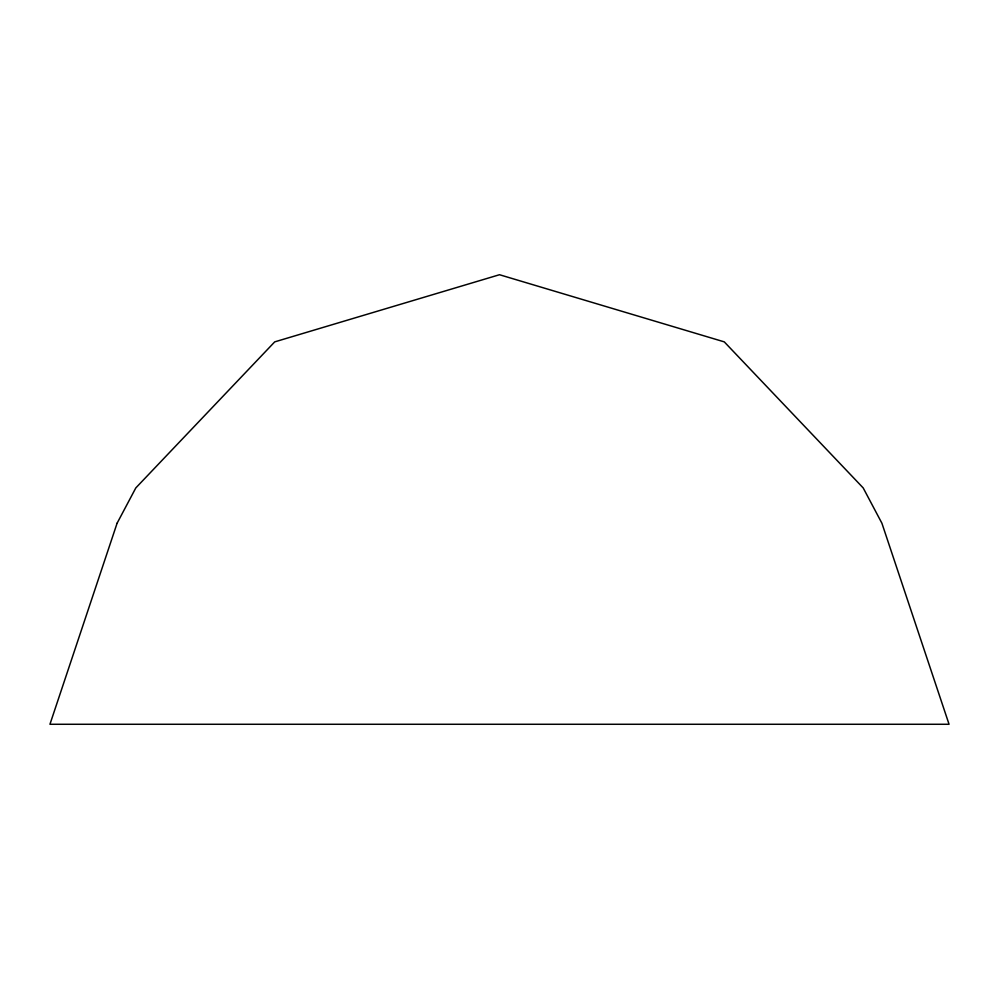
<?xml version="1.0" encoding="UTF-8"?>
<svg xmlns="http://www.w3.org/2000/svg" width="999" height="999" viewBox="0 0 999 999"><rect width="100%" height="100%" fill="white"/><g stroke="black" fill="none" stroke-linecap="round" stroke-linejoin="round"><path stroke-width="1.5" d="M117.095 523.226L49.95 724.275L949.05 724.275L881.905 523.226L863.198 487.937L724.275 341.87L499.5 274.725L274.725 341.87L135.802 487.937L117.095 523.226"/></g></svg>
